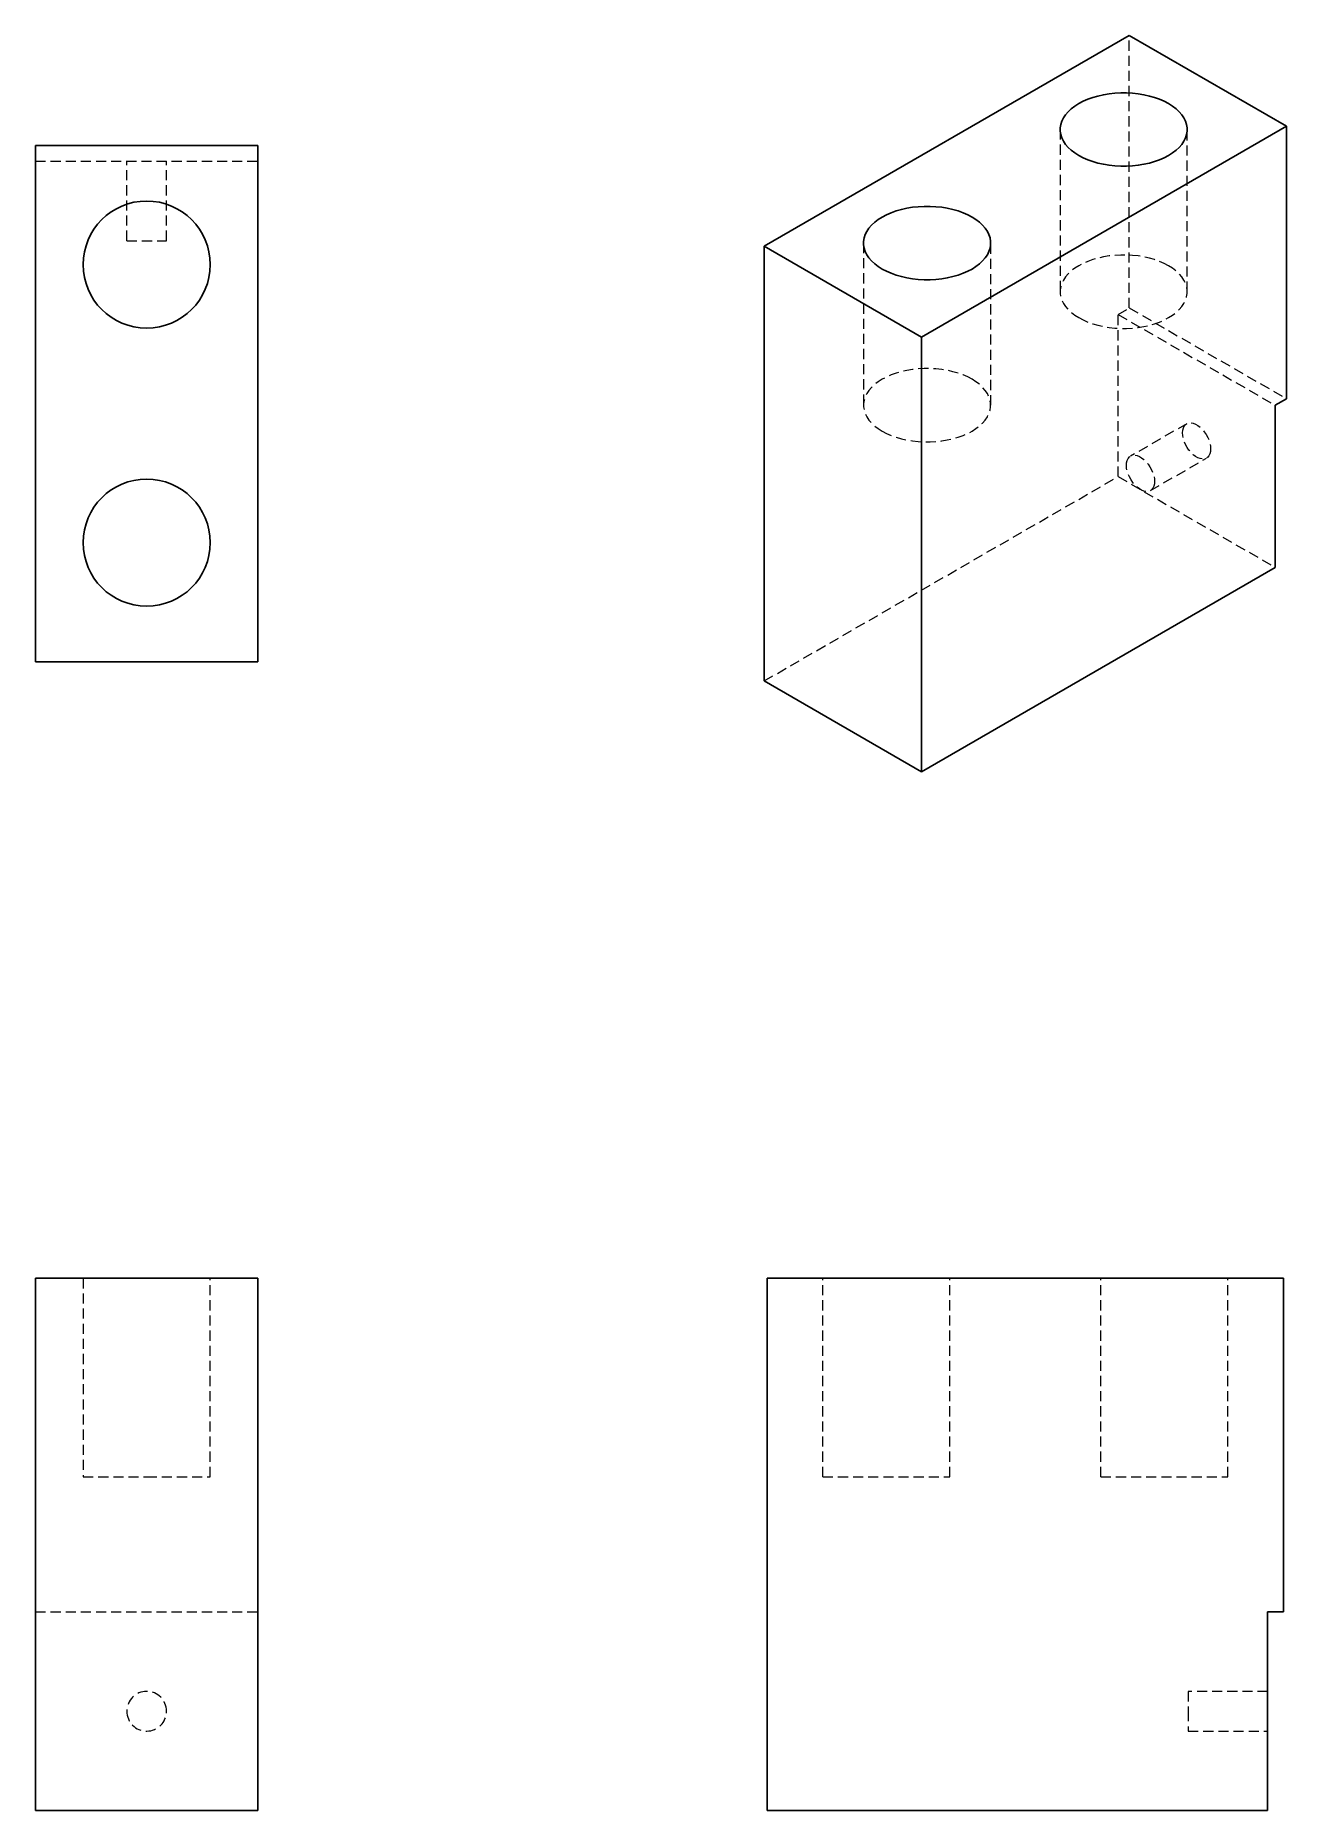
# Model space of a CAD drawing. Header units: millimetres. Extents: x 342 to 499, y 185 to 409.
import ezdxf

# ---------------------------------------------------------------- set-up
doc = ezdxf.new("R2010")
doc.units = ezdxf.units.MM
doc.linetypes.add('HIDDEN', pattern=[1.905, 1.27, -0.635])

msp = doc.modelspace()

# ---------------------------------------------------------------- linework, layer by layer
at = {"color": 7, "linetype": 'Continuous', "lineweight": 25}
for p, q in [((479.46, 408.72), (433.5, 382.18)), ((479.46, 408.72), (499.26, 397.29)), ((499.26, 397.29), (453.3, 370.75)), ((499.26, 362.99), (499.26, 397.29)), ((341.74, 394.88), (341.74, 329.88)), ((341.74, 394.88), (369.74, 394.88)), ((369.74, 394.88), (369.74, 329.88)), ((433.5, 382.18), (453.3, 370.75)), ((433.5, 382.18), (433.5, 327.47)), ((453.3, 370.75), (453.3, 316.04)), ((497.85, 362.17), (499.26, 362.99)), ((497.85, 341.76), (497.85, 362.17)), ((453.3, 316.04), (497.85, 341.76)), ((341.74, 329.88), (369.74, 329.88)), ((433.5, 327.47), (453.3, 316.04)), ((341.74, 252.28), (341.74, 185.28)), ((341.74, 252.28), (369.74, 252.28)), ((369.74, 252.28), (369.74, 185.28)), ((433.88, 252.28), (433.88, 185.28)), ((498.88, 252.28), (433.88, 252.28)), ((498.88, 210.28), (498.88, 252.28)), ((496.88, 185.28), (496.88, 210.28)), ((496.88, 210.28), (498.88, 210.28)), ((341.74, 185.28), (369.74, 185.28)), ((433.88, 185.28), (496.88, 185.28))]:
    msp.add_line(p, q, dxfattribs=at)
at = {"color": 7, "linetype": 'HIDDEN', "lineweight": 18}
for p, q in [((479.46, 374.42), (479.46, 408.72)), ((470.75, 396.88), (470.75, 376.46)), ((486.75, 376.46), (486.75, 396.88)), ((341.74, 392.88), (369.74, 392.88)), ((353.24, 382.88), (353.24, 392.88)), ((358.24, 382.88), (358.24, 392.88)), ((353.24, 382.88), (358.24, 382.88)), ((446.01, 382.59), (446.01, 362.18)), ((462.01, 362.18), (462.01, 382.59)), ((478.05, 373.6), (479.46, 374.42)), ((478.05, 373.6), (497.85, 362.17)), ((478.05, 353.19), (478.05, 373.6)), ((479.46, 374.42), (499.26, 362.99)), ((486.7, 359.85), (479.63, 355.77)), ((482.13, 351.44), (489.2, 355.52)), ((433.5, 327.47), (478.05, 353.19)), ((478.05, 353.19), (497.85, 341.76)), ((347.74, 252.28), (347.74, 227.28)), ((363.74, 227.28), (363.74, 252.28)), ((440.88, 227.28), (440.88, 252.28)), ((456.88, 227.28), (456.88, 252.28)), ((475.88, 227.28), (475.88, 252.28)), ((491.88, 227.28), (491.88, 252.28)), ((347.74, 227.28), (355.74, 227.28)), ((355.74, 227.28), (363.74, 227.28)), ((440.88, 227.28), (456.88, 227.28)), ((475.88, 227.28), (491.88, 227.28)), ((341.74, 210.28), (369.74, 210.28)), ((486.88, 200.28), (486.88, 197.78)), ((496.88, 200.28), (486.88, 200.28)), ((486.88, 197.78), (486.88, 195.28)), ((486.88, 195.28), (496.88, 195.28))]:
    msp.add_line(p, q, dxfattribs=at)
at = {"color": 7, "linetype": 'Continuous', "lineweight": 25, "flags": 128}
for points in [[(484.41, 400.14), (483.87, 400.43), (483.28, 400.69), (482.65, 400.91), (481.99, 401.1), (481.3, 401.26), (480.59, 401.37), (479.86, 401.45), (479.12, 401.49), (478.38, 401.49), (477.65, 401.45), (476.92, 401.37), (476.21, 401.26), (475.52, 401.1), (474.86, 400.91), (474.23, 400.69), (473.64, 400.43), (473.1, 400.14), (472.6, 399.83), (472.15, 399.49), (471.77, 399.12), (471.44, 398.74), (471.17, 398.35), (470.97, 397.94), (470.83, 397.52), (470.76, 397.09), (470.76, 396.66), (470.83, 396.24), (470.97, 395.82), (471.17, 395.41), (471.44, 395.01), (471.77, 394.63), (472.15, 394.27), (472.6, 393.93), (473.1, 393.61)], [(473.1, 393.61), (473.64, 393.32), (474.23, 393.07), (474.86, 392.84), (475.52, 392.65), (476.21, 392.5), (476.92, 392.38), (477.65, 392.3), (478.38, 392.26), (479.12, 392.26), (479.86, 392.3), (480.59, 392.38), (481.3, 392.5), (481.99, 392.65), (482.65, 392.84), (483.28, 393.07), (483.87, 393.32), (484.41, 393.61), (484.91, 393.93), (485.35, 394.27), (485.74, 394.63), (486.07, 395.01), (486.34, 395.41), (486.54, 395.82), (486.68, 396.24), (486.75, 396.66), (486.75, 397.09), (486.68, 397.52), (486.54, 397.94), (486.34, 398.35), (486.07, 398.74), (485.74, 399.12), (485.35, 399.49), (484.91, 399.83), (484.41, 400.14)], [(459.66, 385.86), (459.12, 386.14), (458.53, 386.4), (457.9, 386.63), (457.24, 386.82), (456.55, 386.97), (455.84, 387.09), (455.11, 387.16), (454.38, 387.2), (453.64, 387.2), (452.9, 387.16), (452.17, 387.09), (451.46, 386.97), (450.77, 386.82), (450.11, 386.63), (449.48, 386.4), (448.89, 386.14), (448.35, 385.86), (447.85, 385.54), (447.41, 385.2), (447.02, 384.84), (446.69, 384.46), (446.42, 384.06), (446.22, 383.65), (446.08, 383.23), (446.01, 382.8), (446.01, 382.38), (446.08, 381.95), (446.22, 381.53), (446.42, 381.12), (446.69, 380.73), (447.02, 380.34), (447.41, 379.98), (447.85, 379.64), (448.35, 379.32)], [(448.35, 379.32), (448.89, 379.04), (449.48, 378.78), (450.11, 378.56), (450.77, 378.37), (451.46, 378.21), (452.17, 378.09), (452.9, 378.02), (453.64, 377.98), (454.38, 377.98), (455.11, 378.02), (455.84, 378.09), (456.55, 378.21), (457.24, 378.37), (457.9, 378.56), (458.53, 378.78), (459.12, 379.04), (459.66, 379.32), (460.16, 379.64), (460.61, 379.98), (460.99, 380.34), (461.32, 380.73), (461.59, 381.12), (461.79, 381.53), (461.93, 381.95), (462, 382.38), (462, 382.8), (461.93, 383.23), (461.79, 383.65), (461.59, 384.06), (461.32, 384.46), (460.99, 384.84), (460.61, 385.2), (460.16, 385.54), (459.66, 385.86)]]:
    msp.add_lwpolyline(points, dxfattribs=at)
at = {"color": 7, "linetype": 'HIDDEN', "lineweight": 18, "flags": 128}
for points in [[(484.41, 379.73), (483.87, 380.02), (483.28, 380.27), (482.65, 380.5), (481.99, 380.69), (481.3, 380.84), (480.59, 380.96), (479.86, 381.04), (479.12, 381.08), (478.38, 381.08), (477.65, 381.04), (476.92, 380.96), (476.21, 380.84), (475.52, 380.69), (474.86, 380.5), (474.23, 380.27), (473.64, 380.02), (473.1, 379.73), (472.6, 379.41), (472.15, 379.07), (471.77, 378.71), (471.44, 378.33), (471.17, 377.93), (470.97, 377.52), (470.83, 377.1), (470.76, 376.68), (470.76, 376.25), (470.83, 375.83), (470.97, 375.41), (471.17, 375), (471.44, 374.6), (471.77, 374.22), (472.15, 373.85), (472.6, 373.51), (473.1, 373.2)], [(473.1, 373.2), (473.64, 372.91), (474.23, 372.65), (474.86, 372.43), (475.52, 372.24), (476.21, 372.09), (476.92, 371.97), (477.65, 371.89), (478.38, 371.85), (479.12, 371.85), (479.86, 371.89), (480.59, 371.97), (481.3, 372.09), (481.99, 372.24), (482.65, 372.43), (483.28, 372.65), (483.87, 372.91), (484.41, 373.2), (484.91, 373.51), (485.35, 373.85), (485.74, 374.22), (486.07, 374.6), (486.34, 375), (486.54, 375.41), (486.68, 375.83), (486.75, 376.25), (486.75, 376.68), (486.68, 377.1), (486.54, 377.52), (486.34, 377.93), (486.07, 378.33), (485.74, 378.71), (485.35, 379.07), (484.91, 379.41), (484.41, 379.73)], [(459.66, 365.44), (459.12, 365.73), (458.53, 365.99), (457.9, 366.21), (457.24, 366.4), (456.55, 366.56), (455.84, 366.67), (455.11, 366.75), (454.38, 366.79), (453.64, 366.79), (452.9, 366.75), (452.17, 366.67), (451.46, 366.56), (450.77, 366.4), (450.11, 366.21), (449.48, 365.99), (448.89, 365.73), (448.35, 365.44), (447.85, 365.13), (447.41, 364.79), (447.02, 364.42), (446.69, 364.04), (446.42, 363.64), (446.22, 363.23), (446.08, 362.82), (446.01, 362.39), (446.01, 361.96), (446.08, 361.54), (446.22, 361.12), (446.42, 360.71), (446.69, 360.31), (447.02, 359.93), (447.41, 359.57), (447.85, 359.23), (448.35, 358.91)], [(448.35, 358.91), (448.89, 358.62), (449.48, 358.37), (450.11, 358.14), (450.77, 357.95), (451.46, 357.8), (452.17, 357.68), (452.9, 357.6), (453.64, 357.56), (454.38, 357.56), (455.11, 357.6), (455.84, 357.68), (456.55, 357.8), (457.24, 357.95), (457.9, 358.14), (458.53, 358.37), (459.12, 358.62), (459.66, 358.91), (460.16, 359.23), (460.61, 359.57), (460.99, 359.93), (461.32, 360.31), (461.59, 360.71), (461.79, 361.12), (461.93, 361.54), (462, 361.96), (462, 362.39), (461.93, 362.82), (461.79, 363.23), (461.59, 363.64), (461.32, 364.04), (460.99, 364.42), (460.61, 364.79), (460.16, 365.13), (459.66, 365.44)], [(486.18, 358.7), (486.2, 359.03), (486.27, 359.31), (486.39, 359.55), (486.55, 359.74), (486.75, 359.88), (486.98, 359.95), (487.24, 359.96), (487.51, 359.91), (487.8, 359.8), (488.09, 359.63), (488.38, 359.41), (488.66, 359.14), (488.91, 358.83), (489.14, 358.49), (489.34, 358.13), (489.5, 357.76), (489.62, 357.38), (489.69, 357.01), (489.71, 356.66)], [(489.71, 356.66), (489.69, 356.34), (489.62, 356.05), (489.5, 355.81), (489.34, 355.62), (489.14, 355.49), (488.91, 355.42), (488.66, 355.4), (488.38, 355.45), (488.09, 355.56), (487.8, 355.73), (487.51, 355.95), (487.24, 356.22), (486.98, 356.53), (486.75, 356.87), (486.55, 357.23), (486.39, 357.61), (486.27, 357.99), (486.2, 358.35), (486.18, 358.7)], [(479.11, 354.62), (479.13, 354.94), (479.2, 355.23), (479.32, 355.47), (479.48, 355.66), (479.68, 355.79), (479.91, 355.87), (480.17, 355.88), (480.44, 355.83), (480.73, 355.72), (481.02, 355.55), (481.31, 355.33), (481.59, 355.06), (481.84, 354.75), (482.07, 354.41), (482.27, 354.05), (482.43, 353.67), (482.55, 353.3), (482.62, 352.93), (482.64, 352.58)], [(482.64, 352.58), (482.62, 352.26), (482.55, 351.97), (482.43, 351.73), (482.27, 351.54), (482.07, 351.41), (481.84, 351.33), (481.59, 351.32), (481.31, 351.37), (481.02, 351.48), (480.73, 351.65), (480.44, 351.87), (480.17, 352.14), (479.91, 352.45), (479.68, 352.79), (479.48, 353.15), (479.32, 353.53), (479.2, 353.9), (479.13, 354.27), (479.11, 354.62)]]:
    msp.add_lwpolyline(points, dxfattribs=at)
at = {"color": 7, "linetype": 'Continuous', "lineweight": 25}
for centre, start, end in [((355.74, 379.88), 90, 270), ((355.74, 379.88), 270, 90), ((355.74, 344.88), 90, 270), ((355.74, 344.88), 270, 90)]:
    msp.add_arc(centre, 8, start, end, dxfattribs=at)
at = {"color": 7, "linetype": 'HIDDEN', "lineweight": 18}
for start, end in [(0, 180), (180, 0)]:
    msp.add_arc((355.74, 197.78), 2.5, start, end, dxfattribs=at)

doc.saveas('drawing.dxf')
